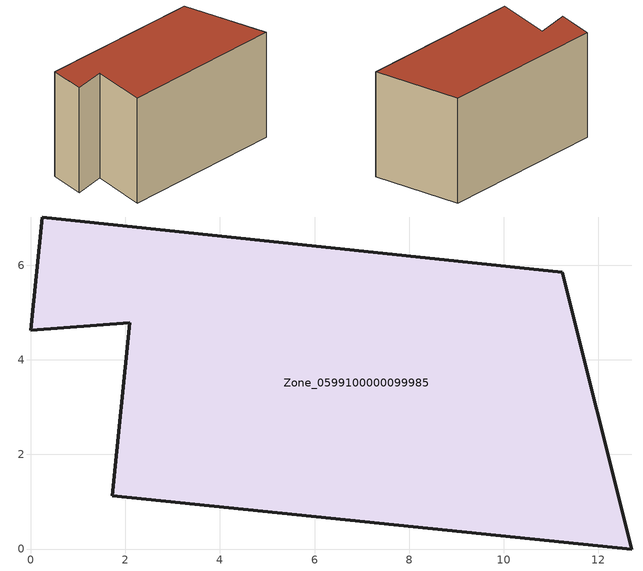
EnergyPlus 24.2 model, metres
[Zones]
Zone_0599100000099985
 floor ground (C_G): 1.72,1.13 2.1,4.78 0,4.63 0.25,7.02 11.24,5.85 12.71,0 z0
 wall outside (C_F): 2.1,4.78 1.72,1.13 12.71,0 11.24,5.85 0.25,7.02 0,4.63 2.1,4.78 z0:8.35
 roof outside (C_R): 1.72,1.13 12.71,0 11.24,5.85 0.25,7.02 0,4.63 2.1,4.78 z8.35
[BUILDING]
Pand.0599100000099985: North Axis=0; Terrain=City; Loads Convergence Tolerance Value=0.04; Temperature Convergence Tolerance Value=0.4; Solar Distribution=FullExterior; Maximum Number of Warmup Days=25; Minimum Number of Warmup Days=1
[Site:Location]
Rotterdam.The.Hague.AP_ZH_NLD Design_Conditions: Latitude=51.96; Longitude=4.45; Time Zone=1; Elevation=-4.5
[SITE:GROUNDTEMPERATURE:BUILDINGSURFACE]
18, 18, 18, 18, 18, 18, 18, 18, 18, 18, 18, 18
[MATERIAL] Thermal Absorptance=0.9; Solar Absorptance=0.7; Visible Absorptance=0.7
Name | Roughness | Thickness | Conductivity | Density | Specific Heat
G.TI.1992-2005 | MediumSmooth | 0.15 | 0.06 | 540 | 1210
F.TI.1992-2005 | Rough | 0.3 | 0.12 | 1920 | 840
R.TI.1992-2005 | MediumRough | 0.2 | 0.08 | 1500 | 1000
[CONSTRUCTION]
C_G: G.TI.1992-2005
C_F: F.TI.1992-2005
C_R: R.TI.1992-2005
[ZONE]
Zone_0599100000099985: Type=1; Multiplier=1; Ceiling Height=Autocalculate; Volume=Autocalculate; Floor Area=autocalculate; Part of Total Floor Area=Yes
[ZONEINFILTRATION:DESIGNFLOWRATE]
Infil_Zone_0599100000099985: Zone or ZoneList or Space or SpaceList=Zone_0599100000099985; Schedule=AlwaysOn; Design Flow Rate Calculation Method=Flow/Area; Flow Rate per Floor Area=0.0015; Constant Term Coefficient=1; Temperature Term Coefficient=0; Velocity Term Coefficient=0; Velocity Squared Term Coefficient=0
[HVACTEMPLATE:ZONE:IDEALLOADSAIRSYSTEM]
Zone_0599100000099985: Maximum Heating Supply Air Temperature=50; Minimum Cooling Supply Air Temperature=13; Maximum Heating Supply Air Humidity Ratio=0.0156; Minimum Cooling Supply Air Humidity Ratio=0.0077; Heating Limit=NoLimit; Cooling Limit=NoLimit; Dehumidification Control Type=ConstantSensibleHeatRatio; Cooling Sensible Heat Ratio=0.7; Dehumidification Setpoint=60; Humidification Control Type=None; Humidification Setpoint=30; Outdoor Air Method=None; Outdoor Air Flow Rate per Person=0.00944; Outdoor Air Flow Rate per Zone Floor Area=0; Outdoor Air Flow Rate per Zone=0; Demand Controlled Ventilation Type=None; Outdoor Air Economizer Type=NoEconomizer; Heat Recovery Type=None; Sensible Heat Recovery Effectiveness=0.7; Latent Heat Recovery Effectiveness=0.65
[ZONECONTROL:THERMOSTAT]
ThermostatControl_Zone_0599100000099985: Zone or ZoneList=Zone_0599100000099985; Control Type Schedule=DualSetpointControlType; Control 1=Thermostat_Zone_0599100000099985; Temperature Difference Between Cutout And Setpoint=0
[THERMOSTATSETPOINT:DUALSETPOINT]
Thermostat_Zone_0599100000099985: Heating Setpoint Temperature Schedule=HeatingSetpoint_Zone_0599100000099985; Cooling Setpoint Temperature Schedule=CoolingSetpoint_Zone_0599100000099985
[SCHEDULE:COMPACT]
HeatingSetpoint_Zone_0599100000099985: Through: 12/31, For: AllDays, Until: 24:00, 21
CoolingSetpoint_Zone_0599100000099985: Through: 12/31, For: AllDays, Until: 24:00, 24
DualSetpointControlType: Through: 12/31, For: AllDays, Until: 24:00, 4
AlwaysOn: Through: 12/31, For: AllDays, Until: 24:00, 1
